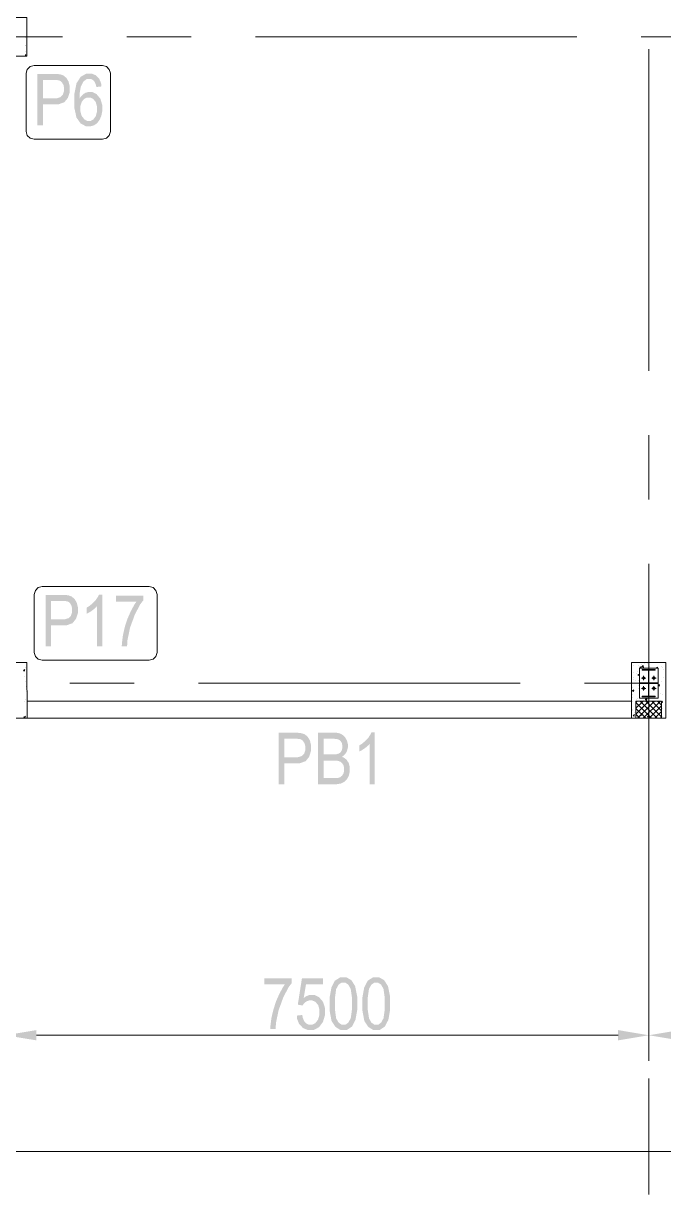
# Model space of a CAD drawing. Header units: millimetres. Extents: x 51.5 to 74.8, y 0.8 to 17.2.
# Drawn here: x 58.074 to 59.05, y 6.41 to 8.195 of the extents above; entities that cross this region are included whole.
import ezdxf

# ---------------------------------------------------------------- set-up
doc = ezdxf.new("R2010")
doc.units = ezdxf.units.MM
doc.layers.add('PDF_Geomertry', color=7, linetype='Continuous')
doc.layers.add('PDF_Solid Fills', color=7, linetype='Continuous')

msp = doc.modelspace()

# ---------------------------------------------------------------- hatches: boundary and pattern name
at = {"layer": 'PDF_Solid Fills', "transparency": 33554559}
h = msp.add_hatch(color=256, dxfattribs=at)
h.paths.add_polyline_path([(58.0952, 8.0399), (58.0952, 8.1184), (58.1195, 8.1184), (58.1238, 8.1184), (58.1301, 8.1177), (58.1322, 8.1169), (58.135, 8.1159), (58.1394, 8.1122), (58.1411, 8.1094), (58.1427, 8.1066), (58.1444, 8.0998), (58.1444, 8.0958), (58.1444, 8.0905), (58.1416, 8.0819), (58.139, 8.0786), (58.1362, 8.0752), (58.1269, 8.0719), (58.1202, 8.0719), (58.1037, 8.0719), (58.1037, 8.0399)])
h.paths.add_polyline_path([(58.1037, 8.0811), (58.1205, 8.0811), (58.1244, 8.0811), (58.1302, 8.0829), (58.132, 8.0847), (58.1338, 8.0865), (58.1357, 8.0919), (58.1357, 8.0954), (58.1357, 8.0977), (58.1348, 8.1018), (58.1338, 8.1034), (58.133, 8.1051), (58.1308, 8.1073), (58.1295, 8.108), (58.1283, 8.1086), (58.1236, 8.1091), (58.1202, 8.1091), (58.1037, 8.1091)])
h = msp.add_hatch(color=256, dxfattribs=at)
h.paths.add_polyline_path([(58.1929, 8.0993), (58.185, 8.0984), (58.1844, 8.1015), (58.1827, 8.1058), (58.1816, 8.107), (58.1801, 8.109), (58.1763, 8.1108), (58.1741, 8.1108), (58.1707, 8.1108), (58.1651, 8.1066), (58.163, 8.1023), (58.1612, 8.0986), (58.1594, 8.0877), (58.1594, 8.0805), (58.1608, 8.083), (58.1643, 8.0869), (58.1662, 8.0883), (58.1683, 8.0895), (58.1727, 8.0909), (58.175, 8.0909), (58.1788, 8.0909), (58.1855, 8.0874), (58.1883, 8.084), (58.1912, 8.0805), (58.194, 8.0712), (58.194, 8.0654), (58.194, 8.0615), (58.1926, 8.0543), (58.1912, 8.0511), (58.1897, 8.0479), (58.1861, 8.0431), (58.1838, 8.0416), (58.1816, 8.0401), (58.1766, 8.0386), (58.1738, 8.0386), (58.169, 8.0386), (58.1609, 8.043), (58.1579, 8.0474), (58.1547, 8.0518), (58.1515, 8.0665), (58.1515, 8.0766), (58.1515, 8.088), (58.1548, 8.1043), (58.158, 8.1091), (58.1612, 8.114), (58.1695, 8.1187), (58.1745, 8.1187), (58.1783, 8.1187), (58.1844, 8.1162), (58.1869, 8.1137), (58.1893, 8.1113), (58.1923, 8.104)])
h.paths.add_polyline_path([(58.1607, 8.0654), (58.1607, 8.0612), (58.1626, 8.0543), (58.1647, 8.0518), (58.1666, 8.0491), (58.1713, 8.0466), (58.174, 8.0466), (58.1763, 8.0466), (58.1804, 8.049), (58.1823, 8.0515), (58.1841, 8.0538), (58.1859, 8.0605), (58.1859, 8.0648), (58.1859, 8.069), (58.1841, 8.0755), (58.1823, 8.0777), (58.1805, 8.0801), (58.1761, 8.0824), (58.1734, 8.0824), (58.1708, 8.0824), (58.1663, 8.0801), (58.1644, 8.0779), (58.1626, 8.0755), (58.1607, 8.0693)])
h = msp.add_hatch(color=256, dxfattribs=at)
h.paths.add_polyline_path([(58.1076, 7.2456), (58.1076, 7.3241), (58.1319, 7.3241), (58.1362, 7.3241), (58.1425, 7.3234), (58.1445, 7.3226), (58.1473, 7.3216), (58.1518, 7.3179), (58.1534, 7.3151), (58.1551, 7.3123), (58.1568, 7.3055), (58.1568, 7.3015), (58.1568, 7.2962), (58.154, 7.2876), (58.1513, 7.2843), (58.1486, 7.2809), (58.1393, 7.2776), (58.1326, 7.2776), (58.1161, 7.2776), (58.1161, 7.2456)])
h.paths.add_polyline_path([(58.1161, 7.2868), (58.1329, 7.2868), (58.1368, 7.2868), (58.1426, 7.2886), (58.1444, 7.2904), (58.1462, 7.2922), (58.148, 7.2974), (58.148, 7.3011), (58.148, 7.3034), (58.1472, 7.3074), (58.1462, 7.3091), (58.1454, 7.3108), (58.1432, 7.313), (58.1419, 7.3137), (58.1407, 7.3143), (58.1359, 7.3148), (58.1326, 7.3148), (58.1161, 7.3148)])
for points in [[(58.1941, 7.2456), (58.1861, 7.2456), (58.1861, 7.307), (58.1848, 7.3054), (58.1811, 7.3022), (58.1788, 7.3005), (58.1765, 7.2988), (58.1723, 7.2963), (58.1704, 7.2955), (58.1704, 7.3048), (58.1736, 7.3066), (58.1794, 7.3112), (58.1819, 7.314), (58.1844, 7.3166), (58.1879, 7.3219), (58.189, 7.3244), (58.1941, 7.3244)], [(58.2148, 7.3138), (58.2148, 7.3231), (58.2565, 7.3231), (58.2565, 7.3156), (58.2518, 7.3095), (58.2436, 7.2938), (58.2401, 7.2841), (58.2365, 7.2744), (58.2325, 7.2552), (58.2319, 7.2456), (58.2238, 7.2456), (58.224, 7.2505), (58.2255, 7.262), (58.2269, 7.2686), (58.2284, 7.2752), (58.2325, 7.2877), (58.2351, 7.2936), (58.2377, 7.2995), (58.2433, 7.3097), (58.2462, 7.3138)], [(58.6097, 7.0355), (58.6018, 7.0355), (58.6018, 7.0968), (58.6004, 7.0952), (58.5966, 7.0919), (58.5944, 7.0902), (58.592, 7.0886), (58.5879, 7.0861), (58.5859, 7.0852), (58.5859, 7.0947), (58.5893, 7.0965), (58.595, 7.1011), (58.5975, 7.1037), (58.6, 7.1065), (58.6034, 7.1118), (58.6045, 7.1143), (58.6097, 7.1143)], [(58.4413, 6.7304), (58.4413, 6.7397), (58.483, 6.7397), (58.483, 6.7322), (58.4783, 6.7261), (58.4701, 6.7104), (58.4666, 6.7006), (58.463, 6.6909), (58.459, 6.6716), (58.4584, 6.6622), (58.4504, 6.6622), (58.4505, 6.667), (58.452, 6.6786), (58.4534, 6.6851), (58.455, 6.6916), (58.459, 6.7041), (58.4616, 6.7101), (58.4643, 6.7161), (58.4698, 6.7262), (58.4727, 6.7304)], [(58.4908, 6.6827), (58.4991, 6.6836), (58.4997, 6.6798), (58.5019, 6.6743), (58.5036, 6.6724), (58.5052, 6.6706), (58.5093, 6.6687), (58.5115, 6.6687), (58.5143, 6.6687), (58.5191, 6.6713), (58.5212, 6.674), (58.5232, 6.6765), (58.5252, 6.6836), (58.5252, 6.688), (58.5252, 6.6923), (58.5233, 6.6988), (58.5213, 6.7011), (58.5194, 6.7034), (58.5144, 6.7058), (58.5113, 6.7058), (58.5097, 6.7058), (58.5062, 6.7047), (58.5047, 6.7037), (58.5032, 6.7027), (58.5007, 6.6999), (58.4997, 6.6981), (58.4923, 6.6993), (58.4986, 6.7397), (58.5305, 6.7397), (58.5305, 6.7304), (58.5048, 6.7304), (58.5013, 6.7094), (58.5043, 6.7118), (58.5104, 6.7143), (58.5136, 6.7143), (58.5176, 6.7143), (58.5247, 6.7108), (58.5276, 6.7073), (58.5307, 6.7038), (58.5336, 6.6947), (58.5336, 6.6888), (58.5336, 6.683), (58.5307, 6.6731), (58.5276, 6.669), (58.5245, 6.6649), (58.5166, 6.6608), (58.5115, 6.6608), (58.5073, 6.6608), (58.5002, 6.6637), (58.4975, 6.6666), (58.4945, 6.6695), (58.4912, 6.6776)]]:
    msp.add_hatch(color=256, dxfattribs=at).paths.add_polyline_path(points)
h = msp.add_hatch(color=256, dxfattribs=at)
h.paths.add_polyline_path([(58.4633, 7.0355), (58.4633, 7.114), (58.4876, 7.114), (58.4918, 7.114), (58.4982, 7.1131), (58.5002, 7.1124), (58.503, 7.1115), (58.5075, 7.1076), (58.5091, 7.1049), (58.5108, 7.1022), (58.5123, 7.0954), (58.5123, 7.0913), (58.5123, 7.0861), (58.5097, 7.0774), (58.507, 7.074), (58.5043, 7.0706), (58.495, 7.0673), (58.4883, 7.0673), (58.4718, 7.0673), (58.4718, 7.0355)])
h.paths.add_polyline_path([(58.4718, 7.0766), (58.4884, 7.0766), (58.4925, 7.0766), (58.4982, 7.0784), (58.5, 7.0802), (58.5019, 7.0819), (58.5037, 7.0873), (58.5037, 7.0909), (58.5037, 7.0933), (58.5027, 7.0972), (58.5019, 7.0988), (58.5009, 7.1005), (58.4988, 7.1029), (58.4975, 7.1034), (58.4962, 7.1041), (58.4916, 7.1047), (58.4883, 7.1047), (58.4718, 7.1047)])
h = msp.add_hatch(color=256, dxfattribs=at)
h.paths.add_polyline_path([(58.523, 7.0355), (58.523, 7.114), (58.5472, 7.114), (58.5508, 7.114), (58.5566, 7.1129), (58.5588, 7.1116), (58.5609, 7.1105), (58.5644, 7.107), (58.5658, 7.1045), (58.5672, 7.1022), (58.5686, 7.0969), (58.5686, 7.094), (58.5686, 7.0912), (58.5673, 7.0863), (58.5662, 7.0841), (58.5651, 7.082), (58.5618, 7.0786), (58.5595, 7.0772), (58.5623, 7.0762), (58.5668, 7.0727), (58.5683, 7.0702), (58.57, 7.0679), (58.5715, 7.0618), (58.5715, 7.0581), (58.5715, 7.0547), (58.5701, 7.0484), (58.5686, 7.0456), (58.5672, 7.043), (58.5633, 7.0391), (58.5608, 7.0379), (58.5584, 7.0366), (58.5518, 7.0355), (58.5475, 7.0355)])
h.paths.add_polyline_path([(58.5315, 7.0447), (58.5476, 7.0447), (58.5502, 7.0447), (58.5541, 7.0452), (58.5554, 7.0456), (58.5572, 7.0463), (58.56, 7.0487), (58.5609, 7.0502), (58.5619, 7.0519), (58.5629, 7.0558), (58.5629, 7.0583), (58.5629, 7.0605), (58.5619, 7.0643), (58.5611, 7.0658), (58.5601, 7.0673), (58.5576, 7.0695), (58.5561, 7.0702), (58.5545, 7.0709), (58.5497, 7.0716), (58.5463, 7.0716), (58.5315, 7.0716)])
h.paths.add_polyline_path([(58.5315, 7.0809), (58.5455, 7.0809), (58.5482, 7.0809), (58.552, 7.0813), (58.5533, 7.0818), (58.555, 7.0823), (58.5575, 7.0841), (58.5583, 7.0855), (58.5593, 7.0868), (58.5601, 7.0904), (58.5601, 7.0927), (58.5601, 7.0948), (58.5594, 7.0983), (58.5586, 7.0997), (58.5577, 7.1011), (58.5555, 7.103), (58.5541, 7.1036), (58.5529, 7.1041), (58.5479, 7.1047), (58.5444, 7.1047), (58.5315, 7.1047)])
h = msp.add_hatch(color=256, dxfattribs=at)
h.paths.add_polyline_path([(58.5409, 6.7008), (58.5409, 6.7108), (58.5436, 6.7256), (58.5462, 6.7308), (58.5488, 6.7359), (58.5568, 6.7409), (58.5619, 6.7409), (58.5666, 6.7409), (58.5738, 6.7368), (58.5765, 6.7327), (58.5797, 6.7277), (58.5829, 6.7118), (58.5829, 6.7008), (58.5829, 6.6911), (58.5802, 6.6761), (58.5776, 6.6711), (58.575, 6.6659), (58.567, 6.6608), (58.5619, 6.6608), (58.5572, 6.6608), (58.5497, 6.6654), (58.5468, 6.6698), (58.5438, 6.6743), (58.5409, 6.6898)])
h.paths.add_polyline_path([(58.549, 6.7009), (58.549, 6.6913), (58.5508, 6.6786), (58.5526, 6.6752), (58.5545, 6.672), (58.5593, 6.6687), (58.562, 6.6687), (58.5648, 6.6687), (58.5694, 6.672), (58.5712, 6.6754), (58.573, 6.6786), (58.5748, 6.6913), (58.5748, 6.7009), (58.5748, 6.7105), (58.573, 6.7233), (58.5712, 6.7265), (58.5693, 6.7298), (58.5645, 6.733), (58.5616, 6.733), (58.559, 6.733), (58.5544, 6.7297), (58.5526, 6.7265), (58.5508, 6.7231), (58.549, 6.7104)])
h = msp.add_hatch(color=256, dxfattribs=at)
h.paths.add_polyline_path([(58.5909, 6.7008), (58.5909, 6.7108), (58.5936, 6.7256), (58.5962, 6.7308), (58.599, 6.7359), (58.6068, 6.7409), (58.612, 6.7409), (58.6166, 6.7409), (58.6238, 6.7368), (58.6265, 6.7327), (58.6298, 6.7277), (58.633, 6.7118), (58.633, 6.7008), (58.633, 6.6911), (58.6304, 6.6761), (58.6276, 6.6711), (58.625, 6.6659), (58.6172, 6.6608), (58.6119, 6.6608), (58.6073, 6.6608), (58.5997, 6.6654), (58.5968, 6.6698), (58.5938, 6.6743), (58.5909, 6.6898)])
h.paths.add_polyline_path([(58.599, 6.7009), (58.599, 6.6913), (58.6009, 6.6786), (58.6027, 6.6752), (58.6045, 6.672), (58.6093, 6.6687), (58.6122, 6.6687), (58.6148, 6.6687), (58.6194, 6.672), (58.6212, 6.6754), (58.623, 6.6786), (58.6248, 6.6913), (58.6248, 6.7009), (58.6248, 6.7105), (58.623, 6.7233), (58.6212, 6.7265), (58.6194, 6.7298), (58.6145, 6.733), (58.6116, 6.733), (58.609, 6.733), (58.6044, 6.7297), (58.6026, 6.7265), (58.6008, 6.7231), (58.599, 6.7104)])

# ---------------------------------------------------------------- linework, layer by layer
at = {"layer": 'PDF_Geomertry', "lineweight": 0}
for points in [[(58.0137, 8.1455), (58.0137, 8.2044), (58.0791, 8.2044), (58.0791, 8.1455), (58.0137, 8.1455)], [(58.0791, 8.1887), (58.0791, 8.1887), (58.0791, 8.1887)], [(58.0791, 8.1779), (58.0791, 8.1779), (58.0791, 8.1779)], [(58.0791, 8.1672), (58.0791, 8.1672), (58.0791, 8.1672)], [(58.0791, 8.1626), (58.0791, 8.1626), (58.0791, 8.1626)], [(58.0791, 8.1565), (58.0791, 8.1565), (58.0791, 8.1565)], [(58.0791, 8.1506), (58.0791, 8.1506), (58.0791, 8.1506)], [(58.0791, 8.1456), (58.0791, 8.1456), (58.0791, 8.1456)], [(58.0901, 8.1313), (58.1944, 8.1313), (58.2004, 8.1297), (58.2048, 8.1252), (58.2065, 8.1193), (58.2065, 8.0308), (58.2048, 8.0247), (58.2004, 8.0202), (58.1944, 8.0187), (58.0901, 8.0187), (58.0841, 8.0202), (58.0797, 8.0247), (58.078, 8.0308), (58.078, 8.1193), (58.0797, 8.1252), (58.0841, 8.1297), (58.0901, 8.1313)], [(58.1025, 7.3369), (58.2655, 7.3369), (58.2716, 7.3354), (58.2759, 7.3309), (58.2776, 7.3249), (58.2776, 7.2365), (58.2759, 7.2304), (58.2716, 7.2259), (58.2655, 7.2244), (58.1025, 7.2244), (58.0965, 7.2259), (58.092, 7.2304), (58.0904, 7.2365), (58.0904, 7.3249), (58.092, 7.3309), (58.0965, 7.3354), (58.1025, 7.3369)], [(58.0137, 7.2211), (58.0791, 7.2211), (58.0793, 7.1361), (58.0138, 7.1361), (58.0137, 7.2211)], [(58.0768, 7.2211), (58.0768, 7.2211), (58.0768, 7.2211), (58.0768, 7.2211)], [(59.0537, 7.1361), (59.0013, 7.1361), (59.0013, 7.2211), (59.0537, 7.2211), (59.0537, 7.1361)], [(59.0013, 7.2159), (59.0013, 7.2159), (59.0013, 7.2159)], [(59.0013, 7.2156), (59.0013, 7.2156), (59.0013, 7.2156), (59.0013, 7.2156)], [(59.0029, 7.2211), (59.0029, 7.2211), (59.0029, 7.2211)], [(59.0184, 7.2211), (59.0184, 7.2211), (59.0184, 7.2211), (59.0184, 7.2211)], [(59.0194, 7.2211), (59.0194, 7.2211), (59.0194, 7.2211)], [(59.0361, 7.2211), (59.0361, 7.2211), (59.0361, 7.2211)], [(59.0413, 7.2211), (59.0413, 7.2211), (59.0413, 7.2211), (59.0413, 7.2211)], [(58.0791, 7.2126), (58.0791, 7.2126), (58.0791, 7.2126)], [(59.0013, 7.2116), (59.0013, 7.2116), (59.0013, 7.2116), (59.0013, 7.2116)], [(59.0013, 7.204), (59.0013, 7.204), (59.0013, 7.204)], [(59.0013, 7.2011), (59.0013, 7.2011), (59.0013, 7.2011), (59.0013, 7.2011)], [(59.0132, 7.2123), (59.0419, 7.2123), (59.0419, 7.1666), (59.0132, 7.1666), (59.0132, 7.2123)], [(59.0132, 7.2048), (59.0132, 7.2048), (59.0132, 7.2048)], [(59.0177, 7.2091), (59.0177, 7.2101), (59.0373, 7.2101), (59.0373, 7.2091), (59.0177, 7.2091)], [(59.027, 7.2123), (59.027, 7.2123), (59.027, 7.2123), (59.027, 7.2123)], [(59.0272, 7.2091), (59.0272, 7.1698), (59.0279, 7.1698), (59.0279, 7.2091), (59.0272, 7.2091)], [(59.0419, 7.2093), (59.0419, 7.2093), (59.0419, 7.2093)], [(59.0419, 7.2069), (59.0419, 7.2069), (59.0419, 7.2069), (59.0419, 7.2069)], [(59.0419, 7.1995), (59.0419, 7.1995), (59.0419, 7.1995)], [(59.0419, 7.1973), (59.0419, 7.1973), (59.0419, 7.1973), (59.0419, 7.1973)], [(59.0013, 7.1945), (59.0013, 7.1945), (59.0013, 7.1945)], [(59.0013, 7.192), (59.0013, 7.192), (59.0013, 7.192), (59.0013, 7.192)], [(59.0013, 7.1905), (59.0013, 7.1905), (59.0013, 7.1905)], [(59.0013, 7.1799), (59.0013, 7.1799), (59.0013, 7.1799), (59.0013, 7.1799)], [(59.0132, 7.1936), (59.0132, 7.1936), (59.0132, 7.1936)], [(59.0132, 7.1899), (59.0132, 7.189), (59.0272, 7.189), (59.0272, 7.1899), (59.0132, 7.1899)], [(59.0419, 7.1899), (59.0419, 7.189), (59.0279, 7.189), (59.0279, 7.1899), (59.0419, 7.1899)], [(59.0419, 7.1858), (59.0419, 7.1858), (59.0419, 7.1858)], [(59.0419, 7.1786), (59.0419, 7.1786), (59.0419, 7.1786), (59.0419, 7.1786)], [(58.0793, 7.1648), (58.0793, 7.1648), (58.0793, 7.1648)], [(59.0013, 7.1736), (59.0013, 7.1736), (59.0013, 7.1736), (59.0013, 7.1736)], [(59.0013, 7.1694), (59.0013, 7.1694), (59.0013, 7.1694), (59.0013, 7.1694)], [(59.0079, 7.1361), (59.0079, 7.1623), (59.0472, 7.1623), (59.0472, 7.1361), (59.0079, 7.1361)], [(59.0177, 7.1698), (59.0177, 7.1688), (59.0373, 7.1688), (59.0373, 7.1698), (59.0177, 7.1698)], [(59.0223, 7.1666), (59.0223, 7.1666), (59.0223, 7.1666), (59.0223, 7.1666)], [(59.0375, 7.1666), (59.0375, 7.1666), (59.0375, 7.1666)], [(59.0388, 7.1666), (59.0388, 7.1666), (59.0388, 7.1666), (59.0388, 7.1666)], [(59.0419, 7.1752), (59.0419, 7.1752), (59.0419, 7.1752), (59.0419, 7.1752)], [(58.0793, 7.1593), (58.0793, 7.1593), (58.0793, 7.1593)], [(58.0793, 7.1529), (58.0793, 7.1529), (58.0793, 7.1529)], [(59.0013, 7.1588), (59.0013, 7.1588), (59.0013, 7.1588)], [(59.0013, 7.1562), (59.0013, 7.1562), (59.0013, 7.1562)], [(59.0013, 7.1524), (59.0013, 7.1524), (59.0013, 7.1524)], [(59.0013, 7.1483), (59.0013, 7.1483), (59.0013, 7.1483)], [(59.0013, 7.1441), (59.0013, 7.1441), (59.0013, 7.1441)], [(59.0013, 7.1377), (59.0013, 7.1377), (59.0013, 7.1377), (59.0013, 7.1377)], [(59.0086, 7.1361), (59.0086, 7.1361), (59.0086, 7.1361)], [(59.0118, 7.1361), (59.0118, 7.1361), (59.0118, 7.1361)], [(59.0258, 7.1361), (59.0258, 7.1361), (59.0258, 7.1361), (59.0258, 7.1361)], [(59.0277, 7.1358), (59.0277, 7.1358)], [(59.0308, 7.1361), (59.0308, 7.1361), (59.0308, 7.1361)], [(59.0277, 6.6136), (59.0277, 7.1162)]]:
    msp.add_lwpolyline(points, close=True, dxfattribs=at)
for points in [[(58.0791, 8.1927), (58.0791, 8.1927)], [(58.0791, 8.1865), (58.0791, 8.1865)], [(58.1332, 8.1749), (57.6426, 8.1749)], [(58.0763, 8.1622), (58.0763, 8.1622)], [(58.0768, 8.1741), (58.0768, 8.1741)], [(58.0777, 8.1622), (58.0777, 8.1622)], [(58.0791, 8.1611), (58.0791, 8.1611)], [(58.0791, 8.1609), (58.0791, 8.1609)], [(58.3294, 8.1749), (58.2313, 8.1749)], [(58.918, 8.1749), (58.4276, 8.1749)], [(59.1143, 8.1749), (59.0162, 8.1749)], [(58.0782, 8.1461), (58.0762, 8.1462), (58.0777, 8.1481)], [(58.0769, 8.152), (58.0769, 8.152)], [(58.0773, 8.1459), (58.0769, 8.148)], [(58.079, 8.1455), (58.079, 8.1455)], [(59.0275, 7.6659), (59.0275, 8.1563)], [(59.0275, 7.4697), (59.0275, 7.5677)], [(59.0275, 6.8811), (59.0275, 7.3715)], [(58.0788, 7.2211), (58.0788, 7.2211)], [(59.0013, 7.2141), (59.0013, 7.2141)], [(59.0044, 7.2165), (59.0044, 7.2165)], [(59.0105, 7.2211), (59.0105, 7.2211)], [(59.0113, 7.2158), (59.0113, 7.2158)], [(59.0154, 7.2123), (59.014, 7.2124), (59.0157, 7.2144)], [(59.0151, 7.2123), (59.0147, 7.2143)], [(59.0165, 7.2143), (59.0194, 7.2137)], [(59.0166, 7.2138), (59.0191, 7.2166)], [(59.017, 7.218), (59.017, 7.218)], [(59.0194, 7.2134), (59.019, 7.2166)], [(59.0216, 7.219), (59.0216, 7.219)], [(59.0254, 7.2191), (59.0254, 7.2191)], [(59.0291, 7.2149), (59.0291, 7.2149)], [(59.0379, 7.2208), (59.0379, 7.2208)], [(59.0386, 7.2131), (59.0409, 7.214)], [(59.0404, 7.2123), (59.0408, 7.2138)], [(59.0411, 7.2211), (59.0411, 7.2211)], [(59.0469, 7.2143), (59.0469, 7.2143)], [(59.0491, 7.2141), (59.0491, 7.2141)], [(58.0761, 7.2081), (58.074, 7.2083), (58.0757, 7.2102)], [(58.0747, 7.2001), (58.0747, 7.2001)], [(58.0751, 7.208), (58.0748, 7.2101)], [(58.077, 7.2134), (58.077, 7.2134)], [(58.0791, 7.2106), (58.0791, 7.2106)], [(58.0791, 7.2006), (58.0791, 7.2006)], [(58.0791, 7.1998), (58.0791, 7.1998)], [(58.0791, 7.1979), (58.0791, 7.1979)], [(59.0013, 7.2034), (59.0013, 7.2034)], [(59.004, 7.2055), (59.004, 7.2055)], [(59.005, 7.1987), (59.005, 7.1987)], [(59.0083, 7.2048), (59.0083, 7.2048)], [(59.0104, 7.2074), (59.0104, 7.2074)], [(59.0107, 7.2023), (59.013, 7.2033)], [(59.0107, 7.2022), (59.0122, 7.2011), (59.0129, 7.2031)], [(59.0132, 7.2016), (59.0132, 7.2016)], [(59.0229, 7.1973), (59.0165, 7.1973)], [(59.0177, 7.2099), (59.0186, 7.2091)], [(59.0177, 7.2094), (59.018, 7.2091)], [(59.0182, 7.2101), (59.0191, 7.2091)], [(59.0187, 7.2101), (59.0197, 7.2091)], [(59.0193, 7.2101), (59.0204, 7.2091)], [(59.0197, 7.1941), (59.0197, 7.2005)], [(59.0198, 7.2101), (59.0209, 7.2091)], [(59.0205, 7.2101), (59.0215, 7.2091)], [(59.0211, 7.2101), (59.022, 7.2091)], [(59.0216, 7.2101), (59.0227, 7.2091)], [(59.0222, 7.2101), (59.0233, 7.2091)], [(59.0227, 7.2101), (59.0238, 7.2091)], [(59.0234, 7.2101), (59.0244, 7.2091)], [(59.024, 7.2101), (59.025, 7.2091)], [(59.0245, 7.2101), (59.0257, 7.2091)], [(59.0251, 7.2101), (59.0262, 7.2091)], [(59.0258, 7.2101), (59.0268, 7.2091)], [(59.0263, 7.2101), (59.0273, 7.2091), (59.0279, 7.2086)], [(59.0269, 7.2101), (59.028, 7.2091)], [(59.0272, 7.2087), (59.0279, 7.208)], [(59.0272, 7.2081), (59.0279, 7.2074)], [(59.0272, 7.2076), (59.0279, 7.2068)], [(59.0272, 7.207), (59.0279, 7.2062)], [(59.0272, 7.2065), (59.0279, 7.2056)], [(59.0272, 7.2058), (59.0279, 7.2051)], [(59.0272, 7.2052), (59.0279, 7.2044)], [(59.0272, 7.2047), (59.0279, 7.2038)], [(59.0272, 7.2041), (59.0279, 7.2033)], [(59.0272, 7.2034), (59.0279, 7.2027)], [(59.0272, 7.2029), (59.0279, 7.2022)], [(59.0272, 7.2023), (59.0279, 7.2015)], [(59.0272, 7.2018), (59.0279, 7.2009)], [(59.0272, 7.2011), (59.0279, 7.2004)], [(59.0272, 7.2005), (59.0279, 7.1998)], [(59.0272, 7.1999), (59.0279, 7.1991)], [(59.0272, 7.1994), (59.0279, 7.1986)], [(59.0272, 7.1988), (59.0279, 7.198)], [(59.0272, 7.1981), (59.0279, 7.1974)], [(59.0272, 7.1976), (59.0279, 7.1968)], [(59.0272, 7.197), (59.0279, 7.1962)], [(59.0272, 7.1965), (59.0279, 7.1956)], [(59.0275, 7.2101), (59.0286, 7.2091)], [(59.0282, 7.2101), (59.0291, 7.2091)], [(59.0287, 7.2101), (59.0297, 7.2091)], [(59.0293, 7.2101), (59.0304, 7.2091)], [(59.0298, 7.2101), (59.0309, 7.2091)], [(59.0304, 7.2101), (59.0315, 7.2091)], [(59.0311, 7.2101), (59.032, 7.2091)], [(59.0316, 7.2101), (59.0326, 7.2091)], [(59.0322, 7.2101), (59.0333, 7.2091)], [(59.0386, 7.1973), (59.0322, 7.1973)], [(59.0327, 7.2101), (59.0338, 7.2091)], [(59.0334, 7.2101), (59.0344, 7.2091)], [(59.034, 7.2101), (59.035, 7.2091)], [(59.0345, 7.2101), (59.0357, 7.2091)], [(59.0351, 7.2101), (59.0362, 7.2091)], [(59.0354, 7.1941), (59.0354, 7.2005)], [(59.0357, 7.2101), (59.0368, 7.2091)], [(59.0363, 7.2101), (59.0373, 7.2091)], [(59.0369, 7.2101), (59.0373, 7.2097)], [(59.0386, 7.2129), (59.0393, 7.2123)], [(59.0411, 7.2123), (59.0411, 7.2123)], [(59.0419, 7.2023), (59.0419, 7.2023)], [(59.0419, 7.1963), (59.0419, 7.1963)], [(59.0497, 7.1984), (59.0497, 7.1984)], [(59.0501, 7.2104), (59.0501, 7.2104)], [(58.0775, 7.192), (58.0775, 7.192)], [(58.0791, 7.1833), (58.0787, 7.1833), (58.0791, 7.184)], [(58.0791, 7.1909), (58.0791, 7.1909)], [(58.0791, 7.1891), (58.0791, 7.1891)], [(58.0791, 7.1887), (58.0791, 7.1887)], [(58.0791, 7.1804), (58.0791, 7.1804)], [(58.0793, 7.1784), (58.0793, 7.1784)], [(58.2429, 7.1895), (58.1447, 7.1895)], [(58.8315, 7.1895), (58.3409, 7.1895)], [(59.0277, 7.1895), (58.9295, 7.1895)], [(59.0013, 7.1926), (59.0013, 7.1926)], [(59.0013, 7.1819), (59.0013, 7.1819)], [(59.0013, 7.1801), (59.0013, 7.1801)], [(59.0025, 7.1781), (59.0041, 7.177), (59.0048, 7.179)], [(59.0026, 7.1783), (59.005, 7.1791)], [(59.0032, 7.1833), (59.0032, 7.1833)], [(59.0036, 7.1944), (59.0036, 7.1944)], [(59.0079, 7.1929), (59.0079, 7.1929)], [(59.0116, 7.1852), (59.0116, 7.1852)], [(59.0118, 7.1813), (59.0118, 7.1813)], [(59.0119, 7.1943), (59.0119, 7.1943)], [(59.0132, 7.1936), (59.0132, 7.1936)], [(59.0132, 7.1909), (59.0132, 7.1909)], [(59.0132, 7.183), (59.0132, 7.183)], [(59.0132, 7.1816), (59.0132, 7.1816)], [(59.0132, 7.1802), (59.0132, 7.1802)], [(59.0229, 7.1816), (59.0165, 7.1816)], [(59.0197, 7.1784), (59.0197, 7.1848)], [(59.0272, 7.1958), (59.0279, 7.1951)], [(59.0272, 7.1952), (59.0279, 7.1945)], [(59.0272, 7.1947), (59.0279, 7.1938)], [(59.0272, 7.1941), (59.0279, 7.1933)], [(59.0272, 7.1936), (59.0279, 7.1927)], [(59.0272, 7.1929), (59.0279, 7.1922)], [(59.0272, 7.1923), (59.0279, 7.1915)], [(59.0272, 7.1918), (59.0279, 7.1909)], [(59.0272, 7.1912), (59.0279, 7.1904)], [(59.0272, 7.1905), (59.0279, 7.1898)], [(59.0272, 7.1899), (59.0279, 7.1891)], [(59.0272, 7.1894), (59.0279, 7.1886)], [(59.0272, 7.1888), (59.0279, 7.188)], [(59.0272, 7.1881), (59.0279, 7.1874)], [(59.0272, 7.1876), (59.0279, 7.1869)], [(59.0272, 7.187), (59.0279, 7.1862)], [(59.0272, 7.1865), (59.0279, 7.1856)], [(59.0272, 7.1859), (59.0279, 7.1851)], [(59.0272, 7.1852), (59.0279, 7.1845)], [(59.0272, 7.1847), (59.0279, 7.1838)], [(59.0272, 7.1841), (59.0279, 7.1833)], [(59.0272, 7.1836), (59.0279, 7.1827)], [(59.0272, 7.1829), (59.0279, 7.1822)], [(59.0272, 7.1823), (59.0279, 7.1816)], [(59.0272, 7.1818), (59.0279, 7.1809)], [(59.0272, 7.1812), (59.0279, 7.1804)], [(59.0272, 7.1805), (59.0279, 7.1798)], [(59.0272, 7.1799), (59.0279, 7.1793)], [(59.0272, 7.1794), (59.0279, 7.1786)], [(59.0272, 7.1788), (59.0279, 7.178)], [(59.0272, 7.1783), (59.0279, 7.1774)], [(59.0386, 7.1816), (59.0322, 7.1816)], [(59.0354, 7.1784), (59.0354, 7.1848)], [(59.0419, 7.1915), (59.0419, 7.1915)], [(59.0419, 7.1854), (59.0419, 7.1854)], [(59.0419, 7.1808), (59.0419, 7.1808)], [(59.0444, 7.1852), (59.0425, 7.1854), (59.044, 7.1873)], [(59.0436, 7.1851), (59.0432, 7.1872)], [(59.0475, 7.1927), (59.0475, 7.1927)], [(58.0751, 7.1619), (58.0751, 7.1619)], [(58.0777, 7.1645), (58.0777, 7.1645)], [(58.0782, 7.1766), (58.0782, 7.1766)], [(58.079, 7.1623), (59.0013, 7.1623)], [(58.0793, 7.1676), (58.0793, 7.1676)], [(59.0013, 7.1712), (59.0013, 7.1712)], [(59.0013, 7.1681), (59.0013, 7.1681)], [(59.0013, 7.1644), (59.0013, 7.1644)], [(59.0013, 7.1604), (59.0013, 7.1604)], [(59.0025, 7.1612), (59.0025, 7.1612)], [(59.0029, 7.1723), (59.0029, 7.1723)], [(59.003, 7.1683), (59.003, 7.1683)], [(59.0079, 7.1424), (59.0277, 7.1623)], [(59.0079, 7.1513), (59.0188, 7.1623)], [(59.0079, 7.1601), (59.0101, 7.1623)], [(59.0095, 7.1641), (59.0095, 7.1641)], [(59.0102, 7.1654), (59.0102, 7.1654)], [(59.0104, 7.1361), (59.0365, 7.1623)], [(59.0132, 7.1697), (59.0132, 7.1697)], [(59.0132, 7.1694), (59.0132, 7.1694)], [(59.0144, 7.1623), (59.0405, 7.1361)], [(59.0177, 7.1694), (59.0183, 7.1688)], [(59.0177, 7.1688), (59.0177, 7.1688)], [(59.0179, 7.1698), (59.0188, 7.1688)], [(59.0184, 7.1698), (59.0195, 7.1688)], [(59.019, 7.1698), (59.0201, 7.1688)], [(59.0191, 7.1361), (59.0454, 7.1623)], [(59.0197, 7.1698), (59.0207, 7.1688)], [(59.0197, 7.1637), (59.0197, 7.1637)], [(59.0202, 7.1698), (59.0212, 7.1688)], [(59.0208, 7.1698), (59.0219, 7.1688)], [(59.0213, 7.1698), (59.0225, 7.1688)], [(59.022, 7.1698), (59.023, 7.1688)], [(59.0223, 7.1647), (59.024, 7.1636), (59.0247, 7.1656)], [(59.0225, 7.1649), (59.0247, 7.1658)], [(59.0226, 7.1698), (59.0236, 7.1688)], [(59.0232, 7.1698), (59.0243, 7.1688)], [(59.0252, 7.1623), (59.0232, 7.1624), (59.0248, 7.1644)], [(59.0232, 7.1623), (59.0472, 7.1383)], [(59.0237, 7.1698), (59.0248, 7.1688)], [(59.0243, 7.1622), (59.024, 7.1643)], [(59.0243, 7.1698), (59.0254, 7.1688)], [(59.025, 7.1698), (59.0259, 7.1688)], [(59.0255, 7.1698), (59.0265, 7.1688)], [(59.0261, 7.1698), (59.0272, 7.1688)], [(59.0266, 7.1698), (59.0277, 7.1688)], [(59.0272, 7.1776), (59.0279, 7.1769)], [(59.0272, 7.177), (59.0279, 7.1762)], [(59.0272, 7.1765), (59.0279, 7.1756)], [(59.0272, 7.1759), (59.0279, 7.1751)], [(59.0272, 7.1752), (59.0279, 7.1745)], [(59.0272, 7.1747), (59.0279, 7.174)], [(59.0272, 7.1741), (59.0279, 7.1733)], [(59.0272, 7.1736), (59.0279, 7.1727)], [(59.0272, 7.173), (59.0279, 7.1722)], [(59.0272, 7.1723), (59.0279, 7.1716)], [(59.0272, 7.1718), (59.0279, 7.1709)], [(59.0272, 7.1712), (59.0279, 7.1704)], [(59.0272, 7.1706), (59.0279, 7.1698), (59.0288, 7.1688)], [(59.0272, 7.1699), (59.0273, 7.1698), (59.0283, 7.1688)], [(59.0273, 7.1634), (59.0273, 7.1634)], [(59.0284, 7.1698), (59.0295, 7.1688)], [(59.029, 7.1698), (59.0301, 7.1688)], [(59.0295, 7.1698), (59.0307, 7.1688)], [(59.0302, 7.1698), (59.0312, 7.1688)], [(59.0308, 7.1698), (59.0318, 7.1688)], [(59.0313, 7.1698), (59.0325, 7.1688)], [(59.0319, 7.1698), (59.033, 7.1688)], [(59.0319, 7.1666), (59.0319, 7.1666)], [(59.032, 7.1623), (59.0472, 7.1472)], [(59.0326, 7.1698), (59.0336, 7.1688)], [(59.0332, 7.1698), (59.0341, 7.1688)], [(59.0337, 7.1698), (59.0348, 7.1688)], [(59.0343, 7.1698), (59.0354, 7.1688)], [(59.035, 7.1698), (59.0359, 7.1688)], [(59.0355, 7.1698), (59.0365, 7.1688)], [(59.0361, 7.1698), (59.0372, 7.1688)], [(59.0361, 7.1606), (59.0361, 7.1606)], [(59.0366, 7.1698), (59.0373, 7.1693)], [(59.0368, 7.1661), (59.0368, 7.1661)], [(59.0372, 7.1698), (59.0373, 7.1698)], [(59.0376, 7.1613), (59.0376, 7.1613)], [(59.0408, 7.1623), (59.0472, 7.1559)], [(59.0419, 7.1734), (59.0419, 7.1734)], [(59.0419, 7.1699), (59.0419, 7.1699)], [(59.0448, 7.1738), (59.0448, 7.1738)], [(59.0451, 7.1626), (59.0451, 7.1626)], [(59.049, 7.1602), (59.047, 7.1604), (59.0487, 7.1623)], [(59.0482, 7.1601), (59.0477, 7.1622)], [(59.049, 7.172), (59.049, 7.172)], [(58.0793, 7.1569), (58.0793, 7.1569)], [(58.0793, 7.1556), (58.0793, 7.1556)], [(58.0793, 7.1487), (58.0793, 7.1487)], [(58.0793, 7.1462), (58.0793, 7.1462)], [(59.0013, 7.1497), (59.0013, 7.1497)], [(59.002, 7.1501), (59.002, 7.1501)], [(59.003, 7.1472), (59.003, 7.1472)], [(59.0065, 7.1448), (59.0065, 7.1448)], [(59.0079, 7.1599), (59.0318, 7.1361)], [(59.0079, 7.1511), (59.0229, 7.1361)], [(59.0079, 7.1423), (59.0141, 7.1361)], [(59.0115, 7.1431), (59.0115, 7.1431)], [(59.0148, 7.1459), (59.0148, 7.1459)], [(59.0152, 7.158), (59.0152, 7.158)], [(59.0166, 7.1597), (59.0166, 7.1597)], [(59.0182, 7.158), (59.0182, 7.158)], [(59.0193, 7.1526), (59.0193, 7.1526)], [(59.0207, 7.1465), (59.0207, 7.1465)], [(59.0236, 7.1591), (59.0236, 7.1591)], [(59.0273, 7.1476), (59.0273, 7.1476)], [(59.028, 7.1361), (59.0472, 7.1552)], [(59.0309, 7.1465), (59.0309, 7.1465)], [(59.0343, 7.159), (59.0343, 7.159)], [(59.0359, 7.1438), (59.0359, 7.1438)], [(59.0363, 7.1549), (59.0363, 7.1549)], [(59.0368, 7.1361), (59.0472, 7.1465)], [(59.0384, 7.1458), (59.0384, 7.1458)], [(59.0422, 7.1515), (59.0445, 7.1524)], [(59.0422, 7.1513), (59.0438, 7.1502), (59.0445, 7.1523)], [(59.0483, 7.1504), (59.0483, 7.1504)], [(58.0744, 7.1381), (58.0768, 7.139)], [(58.0744, 7.138), (58.0761, 7.1369), (58.0768, 7.1388)], [(58.079, 7.1361), (59.0013, 7.1361)], [(58.0793, 7.1408), (58.0793, 7.1408)], [(59.0013, 7.1388), (59.0013, 7.1388)], [(59.0016, 7.1391), (59.0016, 7.1391)], [(59.004, 7.1397), (59.0057, 7.1415)], [(59.004, 7.1395), (59.0059, 7.1394)], [(59.0051, 7.1393), (59.0047, 7.1413)], [(59.0143, 7.1408), (59.0166, 7.1418)], [(59.0143, 7.1406), (59.0159, 7.1395), (59.0166, 7.1415)], [(59.0188, 7.1416), (59.0188, 7.1416)], [(59.0252, 7.1384), (59.0282, 7.138)], [(59.0254, 7.1381), (59.028, 7.1409)], [(59.0282, 7.1377), (59.0277, 7.1408)], [(59.0279, 7.1376), (59.0294, 7.1394)], [(59.0279, 7.1374), (59.0298, 7.1373)], [(59.029, 7.1372), (59.0286, 7.1393)], [(59.0395, 7.1373), (59.0395, 7.1373)], [(59.0398, 7.1361), (59.0398, 7.1361)], [(59.0455, 7.1361), (59.0472, 7.1376)], [(59.0479, 7.1384), (59.0479, 7.1384)], [(59.0275, 6.6848), (59.0275, 6.7829)], [(58.0937, 6.6527), (58.9807, 6.6527)], [(59.0277, 6.6527), (59.0277, 6.6527)], [(59.0275, 6.4098), (59.0275, 6.5866)], [(54.9658, 6.4755), (59.9618, 6.4755)]]:
    msp.add_lwpolyline(points, dxfattribs=at)
for centre, radius in [((59.0197, 7.1973), 0.00194), ((59.0197, 7.1973), 0.00167), ((59.0354, 7.1973), 0.00194), ((59.0354, 7.1973), 0.00167), ((59.0197, 7.1816), 0.00194), ((59.0197, 7.1816), 0.00167), ((59.0354, 7.1816), 0.00194), ((59.0354, 7.1816), 0.00167)]:
    msp.add_circle(centre, radius, dxfattribs=at)
at = {"layer": 'PDF_Solid Fills', "transparency": 33554559}
for points in [[(58.0937, 6.6606), (58.0937, 6.6449), (58.0466, 6.6527)], [(58.9807, 6.6449), (58.9807, 6.6606), (59.0277, 6.6527)], [(59.0748, 6.6606), (59.0748, 6.6449), (59.0277, 6.6527)]]:
    msp.add_solid(points, dxfattribs=at)

doc.saveas('drawing.dxf')
